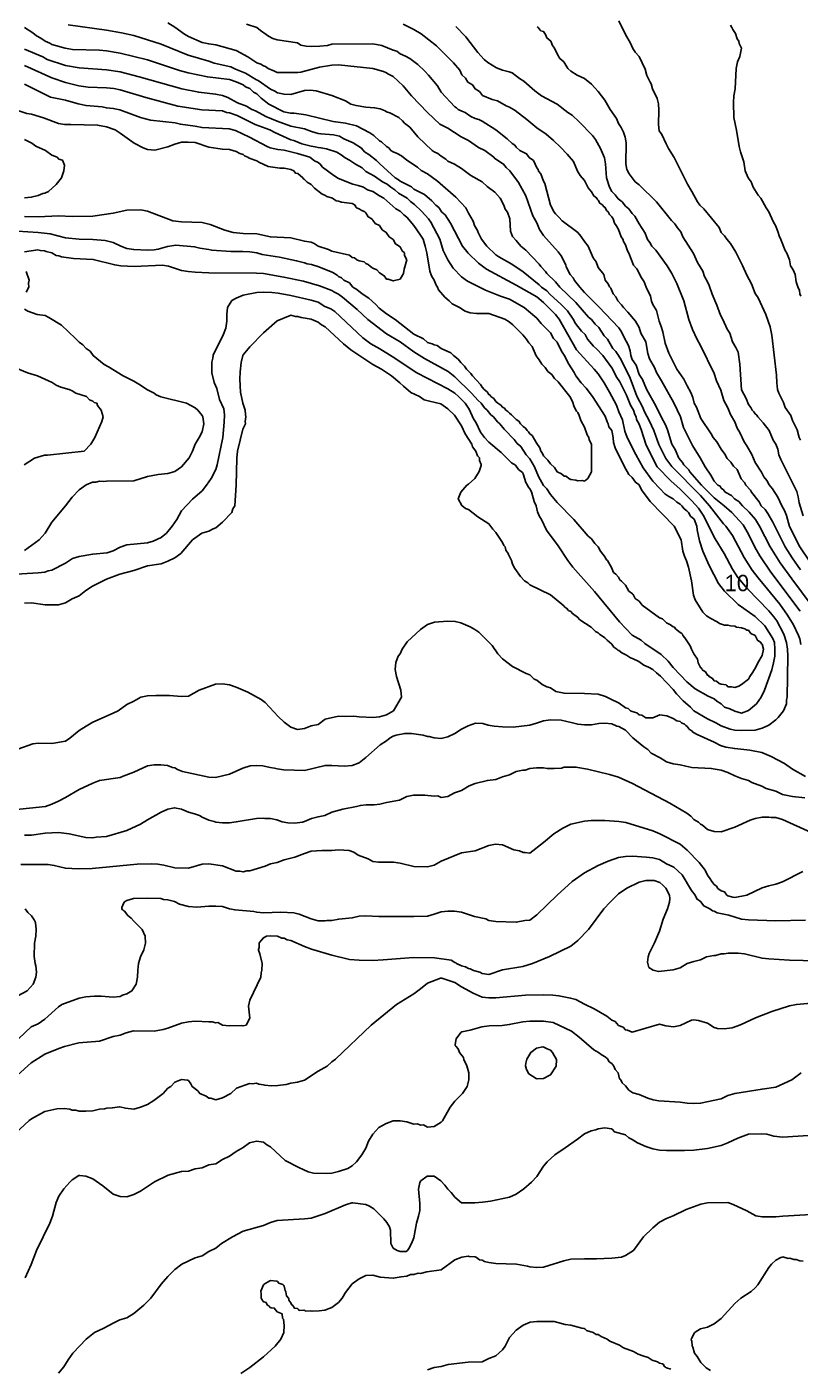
# Model space of a CAD drawing. Header units: millimetres. Extents: x 0 to 1688, y 0 to 1207.
# Drawn here: x 588.4 to 871.4, y 381.9 to 872.7 of the extents above; entities that cross this region are included whole.
import ezdxf

# ---------------------------------------------------------------- set-up
doc = ezdxf.new("R2010")
doc.units = ezdxf.units.MM
for name, color, linetype in [('CONTOUR_1m', 8, 'Continuous'), ('CONTOUR_5m_INDEX', 1, 'Continuous'), ('LABELS', 7, 'Continuous')]:
    doc.layers.add(name, color=color, linetype=linetype)

msp = doc.modelspace()

# ---------------------------------------------------------------- linework, layer by layer
at = {"layer": 'CONTOUR_1m'}
for points, elevation in [([(871.48, 658.97), (860.76, 673.23), (856.73, 679.19), (854.88, 682.41), (852.49, 687.15), (850.53, 690.53), (846.38, 695.01), (843.61, 697.51), (839.97, 700.42), (835.32, 704.98), (831.04, 709.91), (830.68, 710.68), (828.88, 712.48), (828.38, 713.38), (827.05, 714.97), (825.66, 718.12), (824.52, 720), (822.86, 725.34), (822.12, 727.09), (820.53, 730.02), (818.75, 733.77), (815.23, 740.18), (813.69, 743.69), (812.52, 745.53), (811.41, 748.91), (809.97, 751.02), (809.4, 752.47), (809.17, 754.17), (808.61, 756.11), (806.84, 759.28), (806.08, 761.1), (805.09, 762.61), (797.79, 770.29), (792.48, 775.57), (790.79, 777.51), (788.87, 779.95), (788.36, 780.86), (787.2, 782.15), (785.83, 784.97), (785.71, 785.71), (783.94, 788.94), (782.84, 790.36), (777.5, 796.37), (776.08, 798.58), (774.99, 801.04), (773.59, 803.59), (770.96, 810.96), (768.32, 815.78), (765.22, 820), (763.86, 821.3), (762.88, 822.5), (759.64, 824.53), (759.26, 825.01), (755.97, 827.5), (753.64, 828.64), (750, 831.21), (747.38, 832.45), (742.52, 835.66), (739.54, 837.1), (734.99, 841.42), (729.23, 847.49), (726.09, 851.11), (722.52, 854.58), (720.54, 855.49), (720, 855.93), (718.94, 856.42), (714.98, 857.54), (702.48, 858.79), (699.98, 858.71), (695.53, 858.01), (688.68, 856.15), (687.55, 855.99), (680.01, 856), (679.06, 856.56), (676.65, 857.49), (675.71, 858.21), (674.97, 858.45), (674.03, 859.03), (672.5, 859.61), (669.26, 861.78), (665, 864.09), (657.53, 866.18), (654.97, 866.52), (652.5, 867.05), (647.54, 869.18), (646.08, 870.02), (642.48, 872.68), (640.02, 874.15)], 584.3), ([(879.02, 656.54), (868.33, 670.82), (864.16, 676.63), (860.44, 682.53), (856.53, 689.99), (855.03, 692.53), (852.72, 695.2), (850.38, 697.48), (849.03, 699.03), (847.42, 699.98), (846.27, 701.27), (843.97, 702.49), (843.33, 703.33), (842.51, 704), (842.13, 704.63), (841.3, 705.06), (840, 706.55), (838.73, 708.75), (836.65, 711.71), (834.82, 715.01), (831.99, 719.54), (828.69, 726.19), (827.58, 730), (825.17, 735.15), (820.74, 743.22), (818.79, 746.29), (818.06, 748.1), (816.29, 751.28), (815.66, 753.22), (814.93, 757.43), (813.12, 760.62), (812.49, 762.72), (811.13, 765.01), (808.35, 768.33), (806.75, 770), (806.03, 771.03), (804.66, 772.45), (803.96, 773.96), (802.99, 775.01), (802.11, 777.11), (801.62, 777.55), (801.17, 778.67), (800.1, 780.09), (799.63, 782.13), (797.53, 784.68), (796.73, 786.73), (795.66, 788.26), (793.85, 792.5), (792.48, 794.21), (791.2, 796.17), (790.01, 797.53), (784.29, 801.79), (783.15, 803.12), (781.84, 804.34), (781.42, 804.96), (780.1, 807.5), (777.95, 815.45), (777.47, 816.23), (776.49, 818.99), (775.7, 819.91), (775.51, 820.51), (774.99, 821.14), (773.83, 823.83), (772.25, 824.98), (771.29, 826.29), (768.85, 827.53), (767.5, 828.77), (766.98, 829.48), (766, 830.02), (764.2, 831.73), (760.03, 835.01), (754.98, 838.27), (753.85, 838.85), (752.5, 839.18), (750.87, 839.97), (748.87, 841.37), (747.55, 841.83), (746.29, 842.49), (745.63, 843.13), (744.98, 843.53), (740, 848.78), (738.63, 851.13), (735.42, 855), (734.04, 856.57), (731.53, 859.01), (728.58, 861.11), (726.97, 862), (724.97, 862.85), (723.84, 863.84), (722.47, 864.23), (718.36, 865.86), (715, 866.51), (700.02, 866.4), (698.45, 865.95), (695.66, 865.62), (692.47, 865.57), (690.66, 865.71), (688.69, 866.07), (687.48, 866.89), (679.94, 868.05), (678.46, 868.53), (676.84, 869.29), (676.03, 870), (673.91, 871.36), (672.5, 872.47), (668.73, 873.68)], 589.3), ([(871.5, 721.48), (871.07, 722.5), (870.34, 725.34), (868.69, 728.65), (867.97, 730.47), (866, 733.5), (865.3, 735.33), (863.57, 738.65), (863.14, 740), (862.84, 742.46), (862.78, 745.29), (861.12, 759.98), (860.45, 762.98), (858.86, 767.52), (856.09, 773.56), (854.99, 775.11), (853.67, 778.67), (851.9, 781.84), (850.38, 785.4), (847.83, 790.35), (845.92, 793.42), (844.56, 795), (843.79, 796.3), (842.55, 797.54), (841.8, 799.33), (836.12, 806.1), (834.74, 807.5), (833.83, 808.75), (831.84, 812.49), (830.14, 815.2), (825.37, 824.98), (823.23, 828.27), (822.35, 829.89), (820.83, 833.33), (819.88, 834.73), (819.54, 837.04), (819.73, 842.21), (819.6, 844.58), (819.05, 846.55), (817.41, 850), (816.94, 851.94), (816.51, 852.56), (815.37, 854.95), (814.67, 857.21), (812.51, 861.94), (811.09, 863.53), (810.03, 865.02), (809.3, 866.83), (807.47, 870), (805.04, 874.94)], 609.3), ([(587.55, 661.91), (590.05, 661.93), (595.02, 661.28), (598.75, 661.25), (600, 661.27), (602.48, 662.01), (604.96, 663.43), (607.5, 664.5), (609.97, 666.52), (612.46, 668.14), (617.53, 670.59), (622.46, 672.51), (627.51, 673.82), (632.5, 675.49), (637.5, 676.24), (640.01, 677.26), (642.48, 678.49), (644.73, 680), (649.05, 685.05), (652.39, 687.49), (655, 688.2), (656.6, 689.09), (657.5, 689.39), (660.01, 691.52), (663.41, 695), (663.82, 696.32), (664.5, 697.5), (664.94, 705.01), (665.2, 714.97), (665.47, 717.45), (667.48, 725.57), (668.38, 727.5), (668.29, 728.32), (668.54, 730), (668.35, 730.84), (668.26, 732.5), (667.49, 735.08), (666.62, 739.12), (666.38, 743.84), (666.46, 746.48), (666.8, 749.94), (667.46, 752.44), (667.6, 752.73), (670.02, 755.68), (674.98, 760.81), (680.04, 765.16), (684.74, 767.16), (685.04, 767.22), (686.72, 766.72), (687.53, 766.79), (688.83, 766.33), (692.5, 765.74), (694.97, 764.73), (696.21, 763.71), (697.52, 762.98), (704.24, 756.76), (707, 754.53), (714.98, 749.15), (718.18, 747.48), (721.86, 745.02), (724.96, 742.53), (726.24, 741.21), (728.97, 738.97), (732.14, 737.5), (733.8, 736.3), (735.76, 735.74), (739.91, 734.85), (742.47, 732.91), (744.93, 730.61), (747.5, 726.69), (748.76, 723.76), (751.23, 720.03), (751.55, 719.05), (752.67, 717.53), (753.3, 715.8), (754.01, 715.07), (754.11, 714.74), (754.08, 714.08), (754.67, 712.54), (754.63, 712.24), (753.88, 710), (752.31, 707.53), (750.05, 705.4), (749.44, 705), (747.18, 702.5), (746.24, 700), (747.58, 697.58), (748.99, 696.49), (750.03, 696.08), (753.42, 693.44), (757.42, 690.85), (757.85, 690.42), (758.89, 688.93), (760.03, 687.67), (762.47, 684.04), (762.97, 682.97), (763.41, 682.49), (763.72, 681.22), (764.56, 680.06), (764.63, 679.63), (765.75, 677.5), (766.11, 676.11), (767.02, 674.54), (769.06, 671.6), (770.55, 670), (771.75, 669.25), (772.52, 668.56), (780.07, 664.85), (784.93, 660.86), (785.35, 660.35), (785.96, 659.97), (786.67, 659.17), (787.46, 658.79), (788.06, 658.06), (789.97, 656.74), (790.79, 655.79), (794.93, 653.13), (796.54, 651.54), (797.47, 651.03), (798.03, 650.5), (799.97, 649.22), (800.79, 648.29), (802.47, 646.91), (803.29, 645.79), (804.34, 645.04), (804.65, 644.65), (805.08, 644.49), (806.13, 643.63), (807.84, 642.83), (809.34, 641.84), (810.08, 641.65), (812.43, 640.51), (814.18, 639.19), (815.98, 638.48), (817.47, 637.6), (818.79, 636.32), (820.26, 635.17), (824.97, 630.22), (826.19, 628.66), (828.66, 626.18), (831.28, 623.85), (832.5, 622.47), (837.52, 619.5), (840.57, 618.13), (842.5, 617.01), (845.78, 615.81), (847.5, 615.41), (849.98, 615.23), (855, 615.4), (857.5, 616.06), (860, 617.26), (862.48, 619.14), (863.37, 619.99), (865.29, 622.5), (866.43, 624.98), (866.48, 626.48), (866.69, 627.5), (866.92, 642.49), (866.82, 644.98), (866.49, 647.48), (865.44, 650.47), (862.9, 655.37), (861.86, 656.89), (860.01, 659.02), (852.14, 667.1), (848.65, 671.22), (846.7, 674.25), (843.68, 679.99), (840.38, 685.41), (837.51, 690.89), (836.23, 693.73), (834.21, 696.68), (831.79, 699.31), (827.51, 703.52), (824.05, 706.59), (819.15, 711.76), (818.25, 713.29), (814.91, 720), (813.4, 725.01), (812.5, 727.41), (811.53, 729.02), (811.38, 730), (810.92, 730.92), (810.46, 732.5), (809.32, 734.32), (807.89, 737.91), (805.38, 742.85), (804.37, 744.42), (802.48, 747.96), (799.17, 752.52), (796.92, 754.98), (795.84, 755.92), (793.6, 758.48), (792.69, 760.19), (791.38, 761.38), (789.16, 764.16), (788.3, 765.83), (786.28, 768.78), (783.84, 771.32), (779.87, 774.8), (778.66, 776.16), (776.77, 777.5), (775.87, 778.4), (770.01, 783.13), (765.94, 785.91), (761.11, 788.56), (760.05, 789.29), (756.7, 792.5), (754.81, 795.05), (753.56, 797.44), (753.28, 798.28), (752.26, 800), (751.69, 801.69), (750.02, 804.56), (749.07, 806.57), (745.35, 810.37), (738.74, 816.22), (735.02, 818.92), (732.73, 820.23), (731.34, 821.37), (727.52, 823.91), (725.5, 825.5), (723.89, 826.36), (722.42, 826.96), (721.66, 827.53), (720.92, 828.42), (720, 829), (718.21, 830.71), (717.48, 831.09), (715.41, 832.93), (713.88, 833.9), (709, 836.48), (704.96, 837.48), (700.51, 838.06), (690.51, 840.53), (686.22, 841.2), (684.92, 841.2), (682.47, 841.69), (676.97, 844.47), (674.18, 846.64), (672.5, 848.18), (671.37, 848.87), (670, 850.18), (668.38, 850.83), (667.5, 851.48), (664.98, 852.64), (662.5, 853.44), (654.47, 854.43), (647.48, 855.91), (644.26, 856.79), (632.51, 860.65), (622.48, 863.16), (617.51, 863.95), (615.01, 864.18), (605.05, 864.5), (602.45, 864.9), (597.54, 866.31), (596.79, 866.79), (595.07, 867.5), (593.53, 868.56), (591.92, 869.42), (590.54, 870.57), (587.52, 872.49)], 574.3), ([(871.73, 646.73), (871.27, 648.8), (870.82, 650.02), (868.94, 653.92), (866.86, 657.52), (863.94, 661.46), (856.09, 671.07), (853.91, 673.95), (850.98, 678.52), (846.65, 686.62), (844.22, 689.98), (843.35, 690.9), (838.23, 697.51), (835.01, 701.25), (824.41, 711.83), (822.28, 714.77), (819.68, 719.96), (817.87, 725.02), (816.17, 728.66), (814.44, 731.89), (813.68, 733.7), (811.66, 737.55), (809.18, 744.21), (805.93, 750.9), (804.95, 752.44), (803.92, 753.89), (802.9, 755), (800.96, 758.46), (799.73, 759.73), (797.74, 762.74), (796.43, 763.93), (795, 765.7), (793.99, 766.57), (789.35, 771.87), (783.44, 777.46), (781.88, 779.41), (778.74, 782.5), (778.23, 783.23), (776.52, 785), (775.93, 785.95), (773.5, 788.49), (771, 790.97), (769.16, 792.5), (767.51, 794.61), (766.16, 796.06), (765.41, 797.95), (765.15, 802.5), (764.26, 804.98), (763.51, 806.05), (762.94, 807.52), (761.67, 810), (759.71, 812.21), (756.89, 814.33), (755, 816.06), (750.93, 818.37), (747.48, 820.94), (744.97, 822.45), (742.53, 823.61), (741.77, 824.27), (740, 825.38), (738.86, 826.36), (737.41, 826.96), (736.68, 827.53), (731.51, 832.47), (728.53, 836.03), (726.65, 837.5), (725.87, 838.39), (724.5, 839.53), (721.28, 841.25), (720.07, 841.61), (719.49, 842.01), (717.73, 842.73), (715.66, 843.13), (712.48, 843.4), (708.88, 843.95), (707.01, 844.51), (704.98, 845.64), (700.02, 847.62), (694.29, 849.29), (692.04, 849.54), (690, 849.4), (684.96, 848.01), (682.5, 848.08), (680.07, 848.62), (679.17, 849.17), (677.5, 849.89), (673.1, 853.07), (672.42, 853.32), (668.35, 855.82), (664.76, 857.22), (663.05, 858.05), (656.99, 859.43), (654.98, 860.2), (647.38, 862.32), (637.49, 866.36), (627.52, 869.54), (623.05, 870.54), (617.49, 871.51), (603.49, 873.5)], 579.3), ([(874.8, 677.26), (871.26, 682.46), (867.54, 689.94), (866.41, 693.9), (865.74, 695.72), (864.71, 697.53), (863.23, 700.69), (861.26, 703.73), (860.12, 705.12), (859.27, 706.77), (858.14, 708.1), (857.3, 709.83), (855, 713.31), (853.7, 716.22), (851.97, 719.44), (850.92, 720.92), (849.35, 724.33), (848.41, 725.91), (847.5, 728.22), (845.92, 730.92), (844.99, 733.36), (843.55, 736.05), (842.37, 739.84), (840.83, 743.27), (839.99, 745.95), (835.01, 756.13), (833.57, 758.63), (832.07, 762.04), (830.65, 765.7), (828.81, 772.52), (826.29, 778.77), (824.41, 782.49), (822.76, 785.29), (818.61, 791.08), (817.15, 792.53), (816.41, 793.87), (815.58, 794.97), (814.7, 797.2), (812.51, 800.66), (810.97, 803.47), (809.97, 804.48), (808.69, 806.19), (807.5, 807.15), (806.25, 808.75), (804.81, 809.86), (803.74, 811.27), (802.53, 812.54), (801.69, 814.12), (800.51, 817.53), (800.16, 822.64), (799.8, 824.81), (798.3, 828.28), (796.53, 831.55), (795.44, 832.98), (790.51, 838), (787.92, 840.4), (786.36, 841.41), (782.5, 844.43), (776.76, 847.53), (774.33, 849.36), (770.31, 852.81), (768.72, 853.79), (765.97, 855.97), (764.97, 856.34), (762.5, 856.9), (760.34, 857.77), (757.15, 859.65), (755.79, 860.84), (753.41, 863.35), (749.02, 869.05), (745.36, 872.85)], 599.3), ([(872.51, 693.8), (871.12, 698.56), (870.75, 700.73), (870.21, 702.71), (864.38, 714.41), (863.66, 716.16), (863.22, 718.19), (862.56, 720.06), (861.52, 721.52), (860.06, 725.07), (857.87, 727.85), (855.93, 729.98), (855.6, 730.6), (854.96, 731.1), (854.43, 731.93), (853.87, 732.51), (853.43, 733.43), (852.55, 734.51), (851.73, 736.74), (849.94, 739.91), (849.3, 749.29), (848.72, 753.72), (847.93, 755.45), (846.71, 757.5), (845.67, 760.67), (844.66, 762.16), (843.17, 765.64), (842.22, 767.22), (840.93, 770.91), (839.19, 774.97), (838.15, 778.13), (837.33, 779.98), (836.43, 781.43), (835.76, 783.29), (833.91, 786.47), (832.39, 789.86), (828.54, 795.95), (827.78, 797.78), (826.59, 799.15), (825.61, 800.61), (824.29, 801.87), (818.79, 808.76), (812.52, 814.98), (811.05, 816.09), (808.81, 818.91), (807.98, 820.52), (807.65, 822.64), (807.8, 830.28), (807.36, 832.34), (806.74, 834.22), (805.97, 835.95), (805, 837.35), (804.15, 839.15), (801.91, 842.47), (799.99, 845.92), (797.51, 849.11), (795.02, 851.73), (792.5, 853.81), (789.78, 855.03), (787.54, 856.51), (786.4, 857.53), (784.92, 859.92), (783.49, 861.16), (782.58, 862.65), (781.57, 865), (780.81, 865.9), (780.2, 867.5), (778.72, 868.71), (778.27, 870), (777.51, 871.01), (776.53, 871.34), (776.29, 871.51), (775.5, 872.5), (775.16, 872.77)], 604.3), ([(871.72, 774.2), (871.36, 775.04), (871.21, 776.21), (870.6, 777.55), (870.02, 779.47), (869.64, 782.14), (868.87, 783.87), (867.88, 785.32), (867.5, 787.5), (866.54, 789.98), (865.94, 790.94), (864.41, 794.98), (863.74, 796.24), (863.41, 797.52), (862.51, 799.77), (861.52, 801.57), (860.03, 805), (858.96, 806.52), (857.08, 810), (856.11, 811.11), (854.22, 814.13), (853.49, 815.99), (852.44, 817.44), (851.31, 820.04), (850.84, 823.34), (849.57, 827.03), (849.05, 829), (848.18, 834.98), (847.1, 839.6), (846.99, 845.03), (847.17, 847.54), (847.6, 850.02), (848.03, 857.46), (848.47, 859.97), (849.34, 861.84), (849.99, 864.99), (849.16, 866.65), (848.95, 867.5), (848.36, 868.41), (847.82, 870.32), (846.76, 871.71), (846.47, 872.5), (845.9, 873.4)], 614.3), ([(587.52, 790.46), (592.42, 791.09), (593.35, 790.86), (594.88, 790.78), (595.49, 790.49), (597.53, 790.01), (599.05, 789.05), (600.03, 788.95), (601.05, 788.55), (605.49, 787.97), (612.67, 787.67), (620.57, 785.6), (622.8, 785.28), (627.6, 785.09), (638.01, 785.51), (640.21, 785.21), (645.02, 783.64), (647.48, 783.18), (649.99, 782.97), (655.01, 782.78), (672.48, 782.62), (675.03, 782.43), (682.48, 781.2), (689.62, 779.65), (695.44, 777.98), (699.96, 776.31), (700.74, 775.74), (702.5, 774.88), (703.92, 773.87), (709.26, 769.28), (713.18, 765.65), (719.98, 760.38), (725.01, 757.52), (729.99, 753.86), (733.89, 751.41), (742.55, 746.59), (745.03, 744.64), (751.16, 738.71), (753.52, 736.05), (754.71, 735), (755.88, 733.38), (756.87, 732.46), (758.25, 730.75), (759.13, 730), (760.67, 728.17), (761.47, 727.5), (763.04, 725.5), (766.8, 721.8), (767.83, 720.33), (769.2, 719.15), (771.16, 716.16), (772.54, 714.62), (774.19, 711.77), (775.65, 708.18), (777.5, 704.88), (778.68, 703.68), (780.02, 701.63), (782.49, 698.7), (788.56, 692.49), (793.89, 686.42), (795, 685.35), (796.22, 683.72), (797.44, 682.52), (798.36, 680.86), (800, 678.74), (800.39, 677.89), (800.86, 677.42), (802.37, 674.96), (803.14, 673.14), (803.99, 672.45), (804.97, 671.36), (805.44, 670.44), (806.1, 669.94), (807.5, 668.42), (808.76, 666.26), (810.05, 665.32), (810.36, 664.97), (811.08, 663.58), (812.52, 662.58), (813.63, 661.1), (819.98, 656.53), (821.07, 656.07), (822.5, 654.68), (823.95, 653.95), (825, 653.21), (825.5, 653.04), (825.85, 652.5), (827.49, 651.07), (828.18, 650.74), (828.35, 650.49), (828.52, 650), (829.28, 649.18), (831.21, 646.26), (831.66, 644.98), (832.49, 643.3), (833.84, 641.35), (834.1, 640), (835, 638.27), (835.42, 637.98), (835.61, 637.5), (836.78, 636.73), (837.5, 635.56), (837.9, 635.39), (838.15, 635), (839.39, 634.33), (840, 633.41), (840.78, 633.27), (841.75, 632.5), (842.5, 632.2), (844.36, 631.93), (844.59, 631.78), (845, 631.29), (846.27, 631.3), (847.5, 631.01), (849, 631.5), (850, 632.04), (852.5, 634.01), (853, 635), (854.17, 636.67), (854.55, 637.49), (855, 637.95), (855.95, 640.03), (857.5, 642.77), (857.99, 645), (857.5, 646.84), (857.13, 647.13), (857.01, 647.5), (855.8, 648.3), (854.99, 650), (853.37, 650.82), (852.5, 651.95), (851.96, 652.03), (851.22, 652.5), (850.02, 652.85), (848.17, 653.13), (847.5, 653.42), (845.98, 653.52), (845, 653.84), (843.77, 653.83), (841.96, 654.38), (841.07, 655), (838.68, 656.25), (837.2, 657.27), (835.87, 658.51), (833.05, 663.04), (832.42, 664.83), (831.67, 670.01), (830.56, 674.99), (829.86, 677.36), (829.04, 679.09), (828.43, 680.92), (827.83, 685), (825.31, 689.98), (816.59, 699.01), (813.39, 703.39), (812.5, 705.13), (811.12, 706.12), (810, 707.89), (808.77, 708.95), (806.97, 712.01), (803.7, 718.7), (803.15, 720.65), (802.99, 722.52), (802.52, 725.02), (801.43, 726.36), (801.19, 727.5), (800.75, 728.25), (800, 730.29), (795.42, 737.51), (793.09, 740.57), (791.3, 742.53), (789.38, 745), (788.74, 746.28), (786.71, 749.27), (785.01, 752.57), (784.04, 754.04), (782.5, 757.37), (781.13, 758.68), (780, 760.82), (776.69, 764.14), (775, 766.16), (770.44, 770.01), (765, 773.13), (761.7, 774.23), (756.28, 776.33), (749.7, 779.7), (747.5, 781.32), (744.45, 784.45), (742.44, 787.5), (740.81, 790.88), (739.49, 795), (736.28, 801.3), (735.37, 802.52), (732.78, 805.3), (730.26, 807.73), (728.86, 808.79), (727.55, 810.05), (724.41, 811.92), (723.09, 813.09), (721.56, 814.06), (720.21, 815.21), (718.56, 816.06), (715.62, 818.16), (712.42, 819.87), (711.11, 821.11), (708.7, 822.48), (706.51, 824.01), (704.83, 824.83), (703.43, 825.93), (701.85, 826.84), (698.04, 828.06), (696.03, 828.53), (695, 828.58), (693.89, 828.89), (692.45, 829.07), (689.03, 829.99), (686.15, 831.15), (685, 831.37), (679.09, 834.05), (677.34, 835.01), (672, 837.05), (665.36, 840.33), (662.52, 841.32), (661.41, 841.46), (660, 842.03), (652.46, 842.4), (643.66, 843.71), (631.88, 846.87), (622.52, 849.73), (620.2, 850.18), (617.49, 850.44), (610.76, 850.73), (607.46, 851.14), (602.47, 852.39), (597.54, 854.03), (587.52, 858.55)], 564.3), ([(584.99, 797.95), (592.48, 797.49), (596.95, 797.01), (602.51, 795.59), (607.48, 795.08), (612.47, 794.98), (617.02, 794.58), (620, 793.88), (622.73, 792.51), (624.99, 791.69), (627.53, 791.24), (632.48, 791.08), (635.02, 791.2), (636.41, 791.4), (639.8, 792.32), (642.94, 792.9), (649.77, 792.26), (651.71, 791.71), (654.94, 791.32), (656.04, 791.01), (663.04, 790.56), (667.47, 790.55), (670.02, 790.37), (672.5, 790.06), (674.49, 789.46), (680.9, 788.41), (687.13, 787.15), (689.95, 786.44), (691.01, 786.01), (692.54, 785.74), (695.24, 784.98), (700.41, 782.83), (701.92, 781.92), (702.5, 781.4), (703.52, 780.96), (704.38, 780), (706.47, 779.02), (707.66, 777.5), (709.14, 776.64), (711.15, 774.99), (713.5, 773.5), (716.09, 771.14), (717.31, 769.79), (720.01, 767.71), (723.2, 765.65), (730, 760.3), (733.52, 758.56), (735, 757.22), (736.75, 756.75), (737.5, 756.36), (738.59, 756.13), (740, 754.99), (743.6, 753.48), (744.53, 752.5), (746.23, 751.19), (747.18, 749.98), (748.57, 748.57), (749.29, 747.5), (750.86, 745.86), (751.44, 744.99), (754.38, 741.88), (755.01, 740.84), (755.79, 740), (756.82, 739.22), (757.5, 738.2), (757.92, 737.92), (758.23, 737.5), (759.29, 736.79), (760, 735.71), (760.77, 735.01), (761.89, 734.33), (762.5, 733.61), (763.22, 733.17), (763.69, 732.5), (764.44, 731.99), (765, 731.36), (765.83, 730.83), (766.45, 729.99), (767.5, 729.05), (768.42, 728.47), (769.04, 727.5), (769.99, 726.48), (770.88, 725.88), (771.45, 725), (772.05, 724.5), (772.5, 723.83), (773.3, 723.26), (774.99, 720.34), (776.15, 718.75), (776.52, 717.5), (776.97, 716.92), (777.5, 715.72), (779.13, 714.17), (780, 712.79), (781.49, 711.55), (782.5, 709.92), (784.09, 709.13), (785, 708.34), (785.61, 708.34), (785.94, 708.22), (786.73, 707.5), (787.5, 707.05), (789.32, 706.86), (790, 706.58), (791.67, 706.69), (792.5, 706.56), (793.67, 707.5), (795, 709.95), (795.02, 720), (794.2, 721.64), (794.07, 722.5), (793.48, 723.48), (792.5, 726.23), (791.19, 728.68), (790.57, 730.57), (790, 731.64), (789.57, 732.12), (788.75, 733.75), (788.16, 735.66), (787.11, 737.51), (782.82, 742.79), (781.53, 744.11), (780.5, 745.5), (779.11, 746.66), (778.09, 748.06), (776.87, 749.37), (775.93, 750.93), (774.76, 752.31), (773.28, 755.78), (772.09, 757.09), (771.13, 758.63), (769.95, 760.01), (766.27, 763.74), (764.98, 764.78), (763.29, 765.79), (757.5, 767.84), (752.91, 767.88), (750.67, 768.08), (748.8, 768.67), (746.71, 770.01), (744, 771.4), (743, 772.5), (741.35, 773.85), (739.07, 776.51), (738.67, 777.5), (738.16, 778.28), (737.5, 780), (736.47, 781.59), (735.83, 783.33), (734.78, 789.99), (734.19, 792.48), (733.38, 795), (732.51, 796.55), (730.01, 800.02), (727.5, 803.06), (726.4, 803.9), (725, 805.32), (723.48, 806.12), (719.04, 810), (717.47, 810.85), (715, 812.52), (713.12, 813.12), (711.55, 814.05), (709.69, 814.72), (707.66, 815.16), (702.5, 817.25), (700.79, 818.33), (696.6, 821.44), (695.79, 822.5), (695.01, 823.08), (693.72, 823.72), (691.94, 825), (687.48, 826.44), (682.52, 827.6), (680.29, 827.84), (677.44, 828.47), (676.35, 828.91), (669.89, 832.41), (664.75, 834.77), (662.48, 835.39), (652.5, 835.9), (649.98, 836.42), (644.58, 837.08), (642.62, 837.64), (633.67, 838.62), (629.96, 839.57), (622.39, 842.41), (619.98, 842.87), (617.5, 843.06), (615.92, 843.44), (610.05, 843.94), (607.1, 844.57), (602.49, 845.87), (596.99, 847.03), (587.51, 851.74)], 559.3), ([(587.49, 803.32), (592.51, 803.23), (599.97, 803.56), (605.01, 803.37), (612.47, 803.45), (619.99, 804.6), (625, 805.67), (630.07, 805.79), (632.57, 805.35), (641.8, 801.8), (645.02, 801.37), (652.5, 801.18), (655.47, 800.41), (660.83, 798.3), (663.91, 797.51), (667.52, 797.11), (672.5, 796.97), (677.5, 795.89), (685, 795.51), (689.98, 794.3), (692.5, 793.95), (693.57, 793.52), (695.02, 792.46), (698.78, 791.27), (700, 790.62), (706.51, 789.14), (707.5, 788.38), (708.28, 788.26), (709.18, 787.5), (709.98, 787.12), (711.79, 786.77), (712.5, 786.09), (713.3, 785.79), (714.12, 785), (714.69, 784.74), (715, 784.39), (716.48, 783.87), (717.5, 782.69), (719.19, 781.64), (720, 780.43), (720.6, 780.46), (722.5, 779.79), (725.01, 780.36), (726.29, 782.5), (726.52, 784.05), (727.46, 787.5), (726.62, 789.06), (726.59, 790), (725.75, 790.75), (725, 792.22), (723.36, 793.31), (722.5, 794.91), (720.96, 795.96), (719.95, 797.5), (718.47, 798.47), (717.45, 800), (715.86, 800.81), (715, 802.05), (714.76, 802.21), (714.59, 802.5), (713.31, 803.25), (712.5, 804.63), (712.14, 805), (710.7, 805.66), (710, 806.21), (709.06, 806.47), (708.82, 806.73), (708.49, 807.5), (707.5, 808.1), (703.59, 808.55), (702.5, 808.95), (701.63, 809.1), (700.31, 810), (698.22, 810.64), (697.5, 811.14), (696.48, 811.54), (693.67, 813.67), (692.39, 815), (691.03, 815.95), (690, 816.9), (689.58, 817.09), (689.34, 817.5), (687.51, 819.03), (686.7, 819.22), (686.08, 820), (685, 820.59), (682.5, 821.02), (680.99, 821.04), (676.68, 821.64), (673.28, 823.19), (672.5, 823.71), (669.76, 824.67), (669.32, 825), (668.01, 825.52), (667.5, 825.99), (666.36, 826.36), (665, 827.18), (662.5, 827.83), (659.95, 827.93), (655, 828.77), (650, 830.44), (647.48, 830.59), (645, 830.5), (642.52, 829.81), (639.96, 828.83), (635.22, 827.63), (632.54, 827.84), (630.93, 828.47), (627.65, 830.15), (622.51, 833.88), (620.73, 835), (617.5, 836.19), (614.28, 836.78), (604.44, 836.95), (602.11, 837.07), (600, 837.4), (594.46, 839.48), (590.02, 840.75), (588.42, 841), (582.93, 842.82)], 554.3), ([(587.5, 810.23), (590, 810.39), (592.48, 810.97), (594.22, 811.71), (595, 811.86), (596.24, 812.51), (599.15, 815), (601, 817.5), (601.93, 820), (602.2, 822.18), (601.41, 823.91), (600.11, 824.35), (599.43, 825), (597.53, 825.78), (595.19, 827.5), (591.64, 829.14), (590.15, 830.19), (587.5, 831.58)], 549.3), ([(588.1, 775.6), (589.15, 777.5), (589.03, 778.99), (589.22, 780), (588.16, 783.16)], 564.3), ([(587.52, 681.15), (592.93, 685), (595.05, 687.52), (597.53, 691.51), (602.54, 697.49), (604.97, 700.65), (607.5, 703.28), (610.08, 705.16), (612.4, 706.14), (613.61, 706.11), (615, 706.52), (616.37, 706.37), (617.56, 706.56), (627.5, 706.57), (632.55, 708.24), (636.39, 708.91), (640, 709.27), (642.56, 710), (645.01, 711.79), (647.77, 715.02), (649.03, 717.48), (649.99, 719.99), (651.48, 722.49), (652.5, 724.56), (653.21, 727.5), (652.84, 730), (652.49, 730.53), (650.96, 732.5), (650.02, 733.31), (646.8, 734.99), (637.46, 737.4), (635.66, 738.11), (634.98, 738.66), (632.32, 740), (629.99, 741.66), (627.52, 743.15), (623.58, 745.02), (618.32, 748.3), (616.65, 749.15), (612.61, 752.48), (611.53, 754.03), (610.03, 755.03), (608.86, 756.36), (607.5, 757.37), (606.23, 758.74), (601.07, 763.57), (596.44, 766.42), (595.02, 767.13), (592.09, 767.5), (588.78, 768.72), (587.51, 769.4)], 564.3), ([(587.43, 712.46), (591.14, 714.97), (594.89, 715.99), (595.99, 715.98), (609.36, 717.5), (611.8, 720), (613.26, 722.48), (615.8, 728.29), (616.28, 730), (615.6, 732.5), (614.28, 734.22), (613.99, 735), (613, 735.32), (612.5, 735.78), (611.31, 736.27), (610.18, 737.5), (606.26, 738.72), (605, 739.52), (603.81, 739.99), (600.79, 740.86), (599.1, 741.6), (597.62, 742.65), (592.32, 744.99), (588.6, 746.15), (583.33, 748.32)], 559.3), ([(585.08, 608.48), (590.51, 610.43), (592.55, 610.64), (597.5, 610.49), (602.5, 611.4), (604.12, 612.51), (607.47, 615.24), (610.03, 616.91), (612.53, 618.26), (620.01, 621.59), (621.74, 622.51), (625, 624.78), (627.49, 626), (630.12, 627.49), (632.5, 627.97), (635.64, 628.12), (640.55, 628.08), (645, 627.66), (647.5, 627.81), (651.4, 630), (657.47, 632.21), (660, 632.4), (662.5, 632.03), (665.03, 631.15), (669.24, 629.27), (674.19, 626.62), (675.65, 625.55), (680.39, 620.41), (682.52, 618.32), (685, 616.48), (687.5, 615.62), (690, 615.94), (692.5, 616.96), (695, 617.49), (697.54, 619.42), (702.47, 620.48), (705.02, 620.4), (708.03, 620.52), (710.02, 620.24), (715.03, 620.03), (717.5, 620.25), (720, 620.97), (722.62, 622.5), (725.52, 627.5), (725.26, 630), (723.62, 635), (723.2, 637.53), (723.43, 640.1), (724.35, 642.47), (725, 643.37), (725.77, 645.05), (727.57, 647.74), (732.47, 652.21), (734.97, 654.04), (737.53, 654.91), (742.46, 655.29), (745.19, 655.19), (747.21, 654.71), (750.64, 653.19), (752.32, 652.27), (753.86, 651.24), (758.74, 646.34), (760.83, 643.36), (762.5, 641.52), (766.12, 638.65), (771.11, 636.14), (772.49, 635.62), (774.09, 634.09), (775.03, 633.71), (777.05, 632.05), (778.69, 631.19), (780.06, 630.88), (782.03, 629.53), (785, 628.92), (792.49, 628.81), (797.53, 628.54), (800.15, 627.71), (801.91, 626.9), (805.23, 625.23), (807.5, 623.58), (808.45, 623.29), (809.37, 622.49), (810, 622.16), (811.68, 621.67), (812.5, 621.02), (813.47, 620.91), (815, 619.92), (817.5, 619.85), (820.07, 620.95), (822.58, 620.6), (825, 619.69), (826.35, 618.85), (827.51, 618.6), (828.03, 618.03), (829.07, 617.53), (829.54, 617.04), (830.03, 616.79), (830.76, 615.76), (831.91, 615.03), (832.2, 614.7), (833.75, 613.78), (839.98, 611.04), (842.33, 609.83), (844.25, 609.22), (847.48, 608.62), (853.03, 608.06), (857.37, 607.26), (860.81, 605.77), (865.66, 603.23), (868.62, 601.09), (873.35, 598.39)], 579.3), ([(577.51, 585.65), (595.16, 587.5), (597.52, 588.29), (600.01, 589.41), (602.51, 590.7), (607.53, 593.64), (612.53, 596.04), (615, 596.96), (622.5, 598.06), (623.63, 598.61), (627.54, 600.01), (632.53, 602.28), (634.95, 602.68), (637.44, 602.74), (639.91, 602.4), (641.72, 601.72), (642.53, 601.62), (643.51, 601.01), (645.29, 600.27), (654.98, 598.2), (657.48, 598.1), (662.5, 599.27), (667.47, 601.47), (670.1, 602.34), (672.45, 602.49), (674.75, 602.31), (677.48, 601.69), (679.02, 601.52), (680, 601.2), (682.48, 600.89), (689.98, 600.64), (697.55, 602.52), (700.05, 602.52), (704.68, 602.18), (707.46, 602.48), (710, 603.41), (712.51, 605.38), (717.71, 610), (719.98, 611.46), (721.33, 612.53), (722.5, 613.21), (723.57, 613.61), (726.68, 614.18), (729.11, 614.17), (733.46, 613.51), (735, 613.1), (735.66, 613.1), (737.5, 612.54), (740, 612.35), (742.52, 612.92), (744.98, 614.15), (747.47, 615.72), (749.96, 617), (752.57, 617.91), (755.32, 617.85), (757.29, 617.26), (759.43, 616.91), (762.51, 616.6), (766.44, 616.45), (772.5, 617.2), (774.98, 617.89), (777.5, 618.82), (780, 619.15), (784.01, 619.01), (788.09, 618.13), (790, 617.54), (792.48, 617.32), (795, 617.32), (797.79, 617.82), (799.93, 617.97), (802.46, 617.68), (804.32, 616.82), (805.1, 616.73), (807.47, 615.37), (810.13, 612.59), (814.23, 609.25), (815.72, 608.26), (816.94, 606.94), (820.18, 605.23), (822.5, 603.75), (825, 603.03), (827.5, 602.75), (829.63, 602.16), (831.75, 601.78), (838.87, 601.42), (842.55, 600.71), (844.95, 599.89), (847.48, 598.63), (849.98, 597.66), (852.5, 596.91), (853.78, 596.25), (857.45, 594.86), (859.02, 594.02), (862.5, 593.08), (865, 591.84), (868.66, 591.15), (873.11, 590.61)], 584.3), ([(587.51, 576.91), (590.02, 577.01), (595.04, 577.73), (599.95, 577.9), (603.85, 577.49), (610.02, 576.09), (612.5, 575.96), (613.77, 576.27), (617.5, 576.53), (625.01, 578.65), (629.98, 580.97), (632.52, 582.63), (637.53, 585.39), (640, 586.5), (642.43, 586.97), (645, 586.49), (647.5, 585.36), (649.76, 584.81), (651.55, 584.14), (652.5, 583.57), (654.98, 582.51), (656.98, 582.02), (657.52, 581.73), (660.02, 581.52), (662.52, 581.5), (665.01, 581.79), (672.45, 583.07), (674.88, 583.17), (675.53, 583.03), (677.5, 583.03), (679.91, 582.62), (681.83, 581.83), (683.93, 581.46), (686.4, 581.4), (689.24, 581.76), (690.02, 581.94), (692.54, 583.02), (694.96, 583.72), (697.5, 584.15), (700, 585.43), (704.01, 586.53), (709.07, 587.5), (710.45, 587.88), (712.54, 588.07), (715.5, 588.03), (717.52, 588.29), (720.03, 588.94), (724.73, 589.73), (727.47, 591.14), (729.93, 591.6), (734.02, 591.55), (737.5, 591.23), (738.8, 591.32), (740, 590.79), (742.5, 591.16), (744.95, 592.42), (747.5, 593.33), (750.28, 594.98), (752.5, 595.93), (756.96, 597), (760, 597.29), (762.47, 598.3), (765, 599.09), (767.53, 600.32), (769.94, 600.78), (770.81, 600.81), (772.53, 601.42), (774.97, 601.63), (777.47, 601.66), (778.84, 601.34), (781.34, 601.35), (784.03, 601.53), (785.04, 601.82), (789.35, 601.85), (793.6, 601.07), (801.6, 599.12), (804.95, 598.14), (810.02, 595.87), (823.72, 588.7), (830, 584.96), (831.42, 583.96), (832.5, 582.72), (834.21, 581.76), (835, 580.98), (835.72, 580.6), (837.5, 579.08), (840, 578.27), (842.52, 578.19), (847.48, 579.9), (853.09, 582.48), (854.96, 583.06), (857.5, 583.55), (859.93, 583.56), (860.89, 583.39), (862.53, 583.39), (865, 582.76), (875.5, 577.98)], 589.3), ([(585.38, 502.59), (589.97, 506.78), (592.5, 507.88), (594.98, 509.6), (599.96, 514.13), (601.23, 515), (607.5, 517.37), (609.97, 517.82), (613.15, 518.11), (615.62, 518.09), (620, 517.75), (622.5, 517.93), (623.41, 518.41), (625, 518.88), (626.86, 520), (628.4, 522.5), (628.9, 525), (629, 527.53), (629.3, 530.05), (629.95, 532.5), (631.22, 535), (631.84, 537.5), (631.7, 540), (630.54, 542.5), (627.53, 545.44), (626.58, 546.58), (625.37, 547.53), (624.15, 549.15), (623.37, 549.7), (623.13, 550.06), (623.16, 550.56), (623.87, 552.26), (624.08, 552.55), (625, 553.07), (627.41, 553.75), (632.48, 553.92), (637.42, 553.79), (638.39, 553.39), (640, 553.29), (642.47, 552.73), (644.28, 551.78), (647.52, 550.84), (650.62, 550.62), (654.97, 551.02), (657.53, 551.04), (660.03, 550.87), (662.58, 550.01), (664.61, 549.63), (671.45, 549.02), (672.52, 548.75), (675.02, 548.57), (681.35, 548.81), (686.06, 548.55), (688.08, 548.02), (692.48, 546.31), (695.02, 545.68), (697.5, 545.59), (698.27, 545.76), (700, 545.77), (702.54, 546.26), (707.5, 546.69), (710, 547.29), (712.45, 547.48), (717.19, 547.17), (729.99, 547.16), (734.98, 547.34), (737.49, 548.02), (740, 548.93), (742.46, 549.2), (744.94, 549.2), (747.5, 548.78), (752.2, 547.17), (756.32, 546.36), (757.52, 545.72), (760.02, 545.34), (767.5, 545.09), (770.71, 545.74), (772.51, 545.9), (775.02, 547.79), (782.49, 555.01), (787.99, 559.97), (792.55, 563.24), (797.48, 565.82), (801.14, 567.51), (805, 568.8), (807.54, 569.15), (810.03, 569.24), (815.03, 568.96), (817.45, 568.65), (819.89, 568.03), (822.52, 566.49), (825.18, 565.23), (828.26, 562.47), (831.7, 556.73), (833.03, 555.02), (833.65, 553.65), (834.99, 552.72), (836.12, 551.12), (838.33, 550.02), (839.34, 549.34), (840.02, 549.2), (841, 548.5), (845.32, 547.75), (850, 546.25), (852.51, 546.02), (862.49, 545.67), (873.42, 545.91)], 599.3), ([(585.01, 489.18), (590, 493.68), (595, 496.79), (600.03, 498.94), (602.17, 499.65), (607.44, 500.95), (615, 501.6), (619.95, 503.29), (622.5, 503.77), (624.71, 504.67), (627.47, 505.38), (635, 505.27), (638.29, 505.81), (640.01, 506.3), (645, 508.16), (647.53, 508.64), (650, 508.9), (654.98, 508.63), (656.2, 508.69), (657.5, 508.31), (658.23, 508.39), (658.5, 508.34), (660, 507.49), (662.47, 507.22), (667.03, 507.33), (667.5, 507.18), (668.61, 507.5), (670.03, 510), (669.51, 514.43), (670, 516.62), (673.99, 525), (674.12, 526.62), (674.37, 527.52), (674.51, 530), (673.63, 533.6), (673.16, 534.9), (673.17, 535.18), (673.39, 535.89), (673.35, 537.41), (673.51, 537.72), (674.95, 539.41), (676.08, 540.01), (677.5, 540.18), (680.15, 539.99), (681.72, 539.22), (682.53, 539.22), (683.68, 538.68), (685, 538.38), (689.99, 536.2), (692.51, 535.29), (699.99, 533.1), (706.48, 531.52), (710.02, 531.18), (715.01, 531.16), (718.82, 531.31), (729.96, 532.26), (737.54, 532.08), (743.63, 531.22), (745, 530.4), (745.38, 530.27), (745.7, 529.99), (747.5, 529.2), (748.9, 528.84), (750, 528.17), (750.63, 528.08), (751.85, 527.5), (754.24, 526.82), (755, 526.31), (757.5, 526.01), (762.5, 527.64), (769.97, 528.9), (773.45, 530), (779.68, 532.51), (787.48, 536.39), (790.01, 538.47), (793.93, 542.48), (799.54, 550.03), (801.87, 552.51), (805, 555.52), (807.94, 557.52), (812.5, 559.79), (815, 560.42), (818.02, 560.42), (820.03, 559.6), (821.22, 558.65), (822.31, 557.53), (823.57, 555.03), (823.77, 553.78), (823.65, 552.5), (822.92, 550.05), (821.23, 546.21), (819.98, 541.85), (818.1, 537.52), (816.13, 533.63), (815.8, 532.5), (815.54, 530.54), (816.07, 528.57), (817.57, 527.57), (819.53, 527.03), (825, 527.68), (827.5, 528.41), (830.04, 530.02), (832.47, 530.77), (835, 531.34), (837.13, 532.5), (839.88, 532.98), (840.43, 532.93), (842.5, 533.6), (843.57, 533.58), (845.05, 533.77), (848.75, 533.79), (851.06, 533.56), (857.48, 531.96), (859.99, 531.67), (867.51, 531.22), (882.53, 530.88)], 604.3), ([(582.51, 466.31), (589.16, 472.52), (590.06, 473.22), (593.33, 475.01), (595, 475.8), (599.4, 476.83), (602.02, 476.95), (604.15, 476.68), (605, 476.34), (606.29, 476.29), (607.5, 475.99), (609.99, 475.92), (612.5, 476.04), (615, 476.73), (616.81, 476.81), (617.6, 477.13), (619.64, 477.14), (622.4, 477.61), (624.53, 477.03), (627.52, 476.76), (630.01, 477.49), (632.48, 478.43), (634.87, 479.88), (638.32, 482.5), (639.98, 484.34), (641.03, 485), (642.48, 486.62), (644.96, 487.61), (647.2, 487.31), (647.53, 487.17), (648.45, 485.99), (648.86, 485), (650.9, 483.45), (651.65, 482.5), (653.96, 481.46), (655, 480.78), (655.7, 480.7), (657.5, 480.12), (660, 480.84), (662.99, 482.49), (665.08, 484.39), (669.9, 486.1), (670.99, 485.99), (672.42, 486.2), (673.31, 485.81), (674.96, 485.64), (675.47, 485.45), (677.77, 485.25), (680.29, 485.31), (683.26, 485.78), (685.05, 486.25), (687.48, 486.57), (690, 487.26), (694.98, 490.59), (698.29, 492.5), (700, 494.08), (701.39, 495), (714.4, 507.48), (723.74, 514.97), (730.01, 518.95), (732.51, 520.74), (734.97, 522.78), (739.82, 524.62), (740.25, 524.61), (745, 523.02), (747.51, 521.47), (751.69, 519.21), (755.02, 517.73), (757.48, 517.44), (759.99, 517.47), (770.91, 518.43), (777.52, 518.58), (780.91, 518.44), (783.15, 518.18), (787.38, 517.34), (789.29, 516.79), (792.51, 515.1), (796.04, 513.48), (800.65, 510.71), (802.5, 509.33), (803.72, 508.76), (805, 507.28), (806.62, 506.67), (807.5, 505.68), (808.26, 505.65), (810, 504.92), (819.93, 507.82), (822.23, 507.2), (825.02, 506.79), (827.5, 507.38), (831.68, 509.24), (832.5, 509.35), (834.19, 509.19), (837.47, 508.15), (840, 506.58), (841.18, 506.18), (843.68, 506.15), (846.49, 506.51), (849.63, 507.51), (855.03, 510.15), (861.04, 512.49), (867.54, 514.5), (870.04, 515.01), (875.5, 515.47)], 609.3), ([(587.73, 414.99), (589.91, 419.91), (591.9, 425.03), (596.73, 435.01), (597.77, 437.53), (599.07, 442.5), (600.11, 444.93), (601.88, 447.54), (604.09, 449.98), (605, 450.82), (607.4, 452.41), (607.77, 452.46), (610, 452.19), (612.58, 451.21), (616.24, 448.69), (620, 445.59), (622.5, 444.78), (625, 444.67), (627.5, 445.46), (629.98, 446.73), (635.05, 450.06), (640.1, 452.59), (645, 453.84), (647.5, 454.02), (650, 454.91), (652.5, 455.29), (655, 456.29), (657.5, 456.73), (659.95, 458.31), (662.5, 459.49), (664.97, 461.24), (667.52, 462.68), (669.93, 464.42), (672.46, 464.94), (675.05, 464.58), (676.19, 463.69), (677.52, 462.96), (682.98, 457.98), (687.87, 455.39), (691.37, 453.83), (693.29, 453.29), (698.19, 453.17), (700.02, 453.33), (702.48, 453.84), (705.9, 455), (707.5, 456.03), (709.01, 457.48), (711.02, 460), (712.42, 462.48), (713.48, 465), (715.06, 467.55), (717.24, 469.99), (719.95, 471.48), (722.5, 472.4), (725.04, 472.38), (727.5, 472.07), (730, 471.26), (731.36, 471.3), (732.5, 470.83), (733.55, 471), (735.02, 470.13), (737.5, 470.32), (739.98, 471.95), (740.52, 472.49), (743.29, 477.5), (745.02, 479.6), (747.8, 482.5), (749.52, 484.99), (750.12, 487.5), (750.18, 490), (749.42, 492.52), (748.32, 494.92), (748.15, 495.65), (746.69, 497.44), (746.26, 498.76), (745.34, 499.73), (745.18, 499.99), (745.14, 500.37), (745.5, 502.46), (747.24, 504.77), (747.54, 505.01), (750.61, 505.6), (754.95, 506.83), (757.54, 507.2), (762.36, 507.37), (764.98, 507.67), (769.95, 508.7), (772.47, 508.89), (777.45, 508.93), (780.98, 508.42), (787.7, 505.2), (790.6, 503.05), (795.9, 498.4), (797.63, 497.5), (798.95, 496.45), (800.02, 495.91), (800.97, 495.1), (801.54, 494.04), (802.52, 493.37), (803.26, 492.49), (803.7, 491.2), (804.79, 489.96), (805.35, 487.85), (805.83, 487.4), (806.33, 486.33), (807.5, 485.29), (808.72, 483.69), (810.21, 482.71), (812.55, 482.05), (815.72, 480.69), (817.64, 480.12), (819.73, 479.75), (827.46, 479.31), (830.02, 478.89), (832.52, 478.75), (835, 478.89), (842.5, 480.52), (845, 481.68), (847.54, 482.38), (857.49, 484.07), (862.5, 484.74), (868.36, 487.5), (871.75, 489.99)], 614.3), ([(666.71, 379.97), (670.01, 382.19), (675.01, 386.12), (679.31, 390), (681.38, 392.5), (682.4, 395), (682.61, 397.59), (682.31, 399.81), (682, 400.25), (681.79, 401.79), (680.02, 402.49), (678.95, 403.95), (677.77, 404.04), (677.45, 404.18), (677.1, 404.6), (676.34, 405.06), (675.92, 405.92), (675.15, 406.2), (674.91, 406.38), (674.21, 407.35), (674.12, 407.61), (674.14, 409.14), (674, 410.08), (675.02, 412.43), (675.27, 412.7), (677.27, 413.94), (677.55, 414.05), (679.87, 413.76), (680.13, 413.6), (680.6, 413.1), (682.07, 412.53), (682.4, 412.24), (682.55, 411.94), (682.91, 410.41), (683.19, 409.89), (683.38, 408.38), (684.2, 407.57), (684.3, 407.29), (684.28, 406.78), (684.98, 405.9), (685.19, 405.19), (685.68, 404.88), (686.36, 403.86), (687.4, 403.72), (687.65, 403.56), (688.06, 403.06), (689.8, 403.14), (690.07, 403.05), (690.33, 402.83), (692.34, 402.86), (692.77, 402.75), (695.42, 402.93), (697.48, 403.17), (700, 404.17), (702.5, 406.01), (703.84, 407.5), (705, 409.63), (707.48, 412.74), (710, 414.59), (712.41, 415.83), (714.97, 415.91), (717.7, 415.2), (722.5, 414.83), (725.33, 415.37), (727.5, 415.54), (728.76, 416.22), (730, 416.17), (731.66, 416.67), (732.5, 416.57), (734.73, 417.23), (740, 417.96), (745, 421.53), (747.59, 422.6), (749.89, 422.94), (750.32, 422.8), (752.5, 422.62), (752.96, 422.45), (754.08, 421.58), (755.04, 421.42), (755.95, 420.95), (757.49, 420.65), (760.02, 420.27), (767.59, 420.02), (771.69, 419.28), (772.5, 418.97), (775, 418.77), (777.5, 418.93), (784.97, 421.25), (787.5, 421.83), (792.48, 421.99), (796.93, 421.92), (802.49, 422.14), (806.08, 422.5), (807.52, 423.19), (810.39, 425), (814.12, 430), (817.47, 433.32), (820, 435.31), (822.46, 436.67), (825.01, 437.72), (829.77, 439.99), (835.06, 441.97), (837.57, 442.44), (845, 442.5), (846.87, 441.83), (851.94, 439.47), (855.21, 437.71), (857.5, 437.35), (862.48, 437.3), (865.1, 437.58), (877.49, 438.26)], 624.3), ([(838.64, 381.14), (837.03, 382.08), (835.06, 384.06), (833.73, 386.23), (832.73, 387.42), (832.16, 389.67), (831.9, 390.12), (831.82, 391.82), (831.57, 392.35), (831.62, 392.79), (832.74, 394.83), (833, 395.1), (834.97, 396.35), (837.5, 396.95), (839.98, 398.16), (842.49, 400.1), (847.54, 405.64), (849.78, 407.52), (853.53, 410.01), (854.98, 411.37), (855.9, 412.48), (859.98, 418.73), (860.98, 419.96), (862.5, 421.41), (864.32, 422.45), (864.8, 422.61), (865.14, 422.62), (867.06, 422.06), (867.66, 422.15), (869.17, 421.67), (870, 421.67), (871.26, 421.26), (872.53, 421.13)], 629.3), ([(735.05, 381.29), (737.5, 382.2), (740, 382.54), (742.56, 383.3), (749.96, 384.19), (755, 384.23), (757.46, 385.51), (760, 386.49), (762.5, 388.59), (763.49, 390), (765.03, 393.14), (767.5, 395.85), (770, 397.71), (772.62, 398.79), (775.03, 398.99), (781.44, 398.97), (785.39, 397.91), (787.5, 397.72), (791.53, 396.55), (792.4, 396.49), (792.66, 396.34), (793.23, 395.73), (795.71, 395.01), (796.79, 394.29), (797.53, 394.2), (798.54, 393.54), (800.85, 392.51), (801.76, 391.76), (805.35, 390.4), (806.82, 389.32), (810.44, 388.01), (812.15, 387.12), (813.9, 386.43), (815.8, 385.88), (817.31, 384.81), (819.2, 384.24), (820, 383.77), (821.02, 383.55), (821.23, 383.36), (821.77, 382.5), (822.5, 382.09), (824.14, 381.63)], 629.3)]:
    msp.add_lwpolyline(points, dxfattribs=dict(at, elevation=elevation))
at = {"layer": 'CONTOUR_5m_INDEX'}
for points, elevation in [([(871.57, 674.09), (868.45, 678.42), (865.91, 682.47), (861.45, 691.44), (859.61, 694.64), (858.58, 696.08), (857.19, 697.47), (856.43, 698.93), (853.58, 702.42), (853.21, 703.21), (851.6, 704.98), (851.05, 706.05), (849.83, 707.32), (848.33, 710.83), (847.05, 712.04), (846.01, 713.51), (844.72, 714.77), (843.88, 716.34), (842.48, 718.27), (840.93, 720.93), (839.59, 722.5), (838.84, 723.86), (835.05, 729.47), (833.54, 733.54), (832.59, 735.01), (832.11, 737.14), (831.47, 738.97), (830.02, 741.4), (828.8, 743.84), (826.33, 747.54), (823.33, 753.38), (821.97, 756.97), (821.18, 761.2), (820.61, 763.14), (819.79, 765), (818.91, 768.91), (817.52, 771.2), (816.98, 772.4), (816.7, 774.2), (815.09, 777.54), (814.38, 779.38), (813.34, 780.9), (811.64, 784.14), (810.49, 785.54), (808.76, 789.98), (808.19, 790.77), (807.5, 792.94), (806.76, 794.21), (806.55, 795), (805.91, 795.95), (805, 798.58), (804.13, 800), (803.42, 800.87), (802.96, 802.52), (802.5, 803.22), (801.6, 804.04), (801.21, 805), (800.55, 805.55), (800, 806.63), (799.48, 806.97), (799.2, 807.5), (798.1, 808.2), (797.5, 809.37), (797.19, 809.63), (797, 810), (795.9, 810.9), (795, 812.42), (793.83, 813.79), (792.5, 816.51), (790.86, 818.36), (789.96, 819.9), (788.44, 823.44), (786.18, 826.16), (783.73, 828.74), (781.18, 831.2), (778.47, 833.44), (775.03, 835.83), (771.37, 838.89), (767.06, 842.08), (765, 843.35), (763.8, 843.8), (760.62, 845.62), (758.67, 846.21), (755.16, 847.66), (754.07, 849.07), (752.47, 850.04), (751.47, 851.47), (749.74, 852.54), (748.91, 853.91), (747.64, 855.2), (746.84, 856.84), (744.55, 859.53), (738.34, 865.8), (732.65, 870.13), (729.99, 871.77), (726.16, 873.68)], 594.3), ([(582.55, 672.4), (592.49, 672.92), (595, 673.19), (596.19, 673.69), (597.51, 673.97), (602.49, 676.54), (605.1, 678.16), (607.54, 678.88), (612.47, 679.8), (617.82, 680.32), (619.98, 681.06), (622.54, 682.34), (625.03, 683.24), (632.5, 683.88), (634.6, 684.59), (637.48, 685.94), (639.52, 687.49), (641.61, 690.02), (643.24, 692.51), (645.02, 695.7), (649.04, 699.97), (652.5, 703.02), (654.12, 705.01), (655.9, 707.51), (657.5, 710.74), (658.06, 712.48), (660.05, 722.52), (660.65, 728.14), (660.77, 730.77), (660.44, 732.94), (658.9, 736.4), (657.88, 740.38), (656.9, 742.58), (656.13, 746.13), (656.03, 750.04), (656.46, 751.46), (656.54, 752.57), (660.34, 760.33), (661.18, 762.5), (661.56, 765), (661.56, 767.53), (661.84, 770.09), (663.44, 772.55), (665.05, 773.5), (667.5, 774.5), (672.5, 775.53), (675.03, 775.65), (678.06, 775.54), (680.33, 775.3), (685.01, 774.39), (692.48, 772.7), (695.03, 771.97), (697.5, 770.46), (699.61, 769.6), (701.1, 768.6), (711.39, 758.91), (714.23, 756.73), (717.52, 754.97), (722.11, 752.12), (731.15, 746.18), (742.52, 740.27), (745, 738.75), (746.43, 737.53), (748.77, 735), (750.24, 732.82), (751.83, 729.36), (752.88, 727.89), (754.47, 724.47), (755.9, 722.48), (757.52, 720.76), (761.94, 716.97), (765.73, 713.23), (767.28, 712.33), (768.32, 710.82), (769.78, 709.68), (770.03, 709.23), (770.98, 705.98), (771.67, 705.03), (771.92, 704.42), (772.51, 703.71), (773.04, 702.55), (774.06, 699.09), (774.78, 697.5), (775.29, 695.29), (775.99, 693.52), (776.72, 692.45), (778.54, 688.57), (782.82, 682.85), (786.36, 677.51), (788.24, 675.01), (796.15, 666.13), (805.29, 655.01), (809.99, 650.16), (813.28, 648.28), (814.63, 647.09), (820.61, 643.11), (823.11, 640.67), (825.01, 638.3), (827.51, 635.59), (830.01, 633.08), (833.04, 630.54), (837.8, 627.83), (839.99, 626.89), (840.97, 625.97), (842.52, 625.02), (843.79, 623.79), (845.69, 623.14), (847.5, 622.29), (850, 621.65), (852.5, 622.53), (855.4, 625), (857.15, 627.5), (858.39, 629.98), (861.06, 637.51), (861.73, 639.98), (862.11, 642.48), (862.19, 644.98), (862.01, 647.5), (861.44, 648.96), (858.56, 653.56), (855, 657), (848.73, 661.32), (843.8, 666.23), (841.6, 669.1), (838.15, 675.62), (835.84, 680.88), (834.58, 684.63), (833.76, 688.69), (833.67, 690), (832.58, 692.58), (831.29, 693.7), (830.55, 695), (830.01, 695.64), (828.92, 696.42), (828.15, 697.5), (827.52, 698.1), (826.28, 698.82), (825, 700.04), (823.41, 700.84), (821.95, 701.86), (820.01, 703.78), (817.47, 706.52), (813.98, 711.43), (811.23, 716.26), (808.13, 722.53), (807.24, 724.74), (806.45, 728.95), (805.02, 731.87), (804.26, 734.26), (801.61, 739.11), (799.67, 742.51), (797.49, 745.73), (796.06, 747.51), (789.61, 754.61), (783.25, 765.77), (781.84, 767.51), (777.51, 771.9), (775, 773.92), (767.49, 778.27), (756.62, 784.03), (753.68, 786.25), (749.97, 789.91), (747.89, 792.5), (743.41, 800.89), (741.44, 803.94), (740.27, 804.98), (739.13, 806.63), (738.05, 807.5), (736.63, 809.13), (733.88, 811.35), (730.04, 813.31), (729.15, 814.15), (725.08, 816.25), (724.35, 816.85), (723.2, 817.5), (717.52, 822.58), (716.31, 823.85), (713.56, 826.03), (711.98, 827.04), (710.87, 828.37), (707.82, 830.28), (704.37, 831.8), (702.78, 832.78), (700.65, 833.17), (696.09, 833.54), (695.03, 833.75), (692.53, 834.45), (690, 835.41), (684.95, 836.46), (680.02, 838.23), (675.87, 839.99), (672.02, 842), (670.76, 842.5), (668.75, 843.75), (665.5, 844.98), (661.93, 846.89), (660.04, 847.57), (657.48, 848.14), (651.28, 848.82), (645.07, 850.03), (629.51, 854.5), (622.48, 856.29), (617.49, 857.02), (607.54, 857.75), (602.5, 858.61), (595.85, 860.85), (594.19, 861.71), (587.5, 864.58)], 569.3), ([(586.19, 566.18), (596.21, 566.21), (598.41, 565.87), (602.5, 564.89), (607.12, 564.63), (612.31, 564.8), (628.79, 566.32), (633.9, 566.43), (636.29, 566.33), (638.47, 566), (642.5, 565.03), (647.5, 564.86), (652.5, 566.35), (655, 566.52), (660, 565.72), (665, 563.8), (666.29, 563.79), (667.5, 563.53), (668.86, 563.86), (670.02, 563.9), (675.57, 565.59), (677.5, 566.45), (679.97, 566.99), (682.54, 567.95), (686.43, 568.95), (689.97, 570.32), (692.5, 571.09), (696.36, 571.4), (700.03, 571.34), (702.5, 571.64), (706.33, 571.32), (708.09, 570.76), (709.6, 569.6), (713.35, 568.35), (715.02, 567.36), (717.05, 567.05), (722.55, 567.05), (725.03, 566.69), (730, 565.51), (735, 565.37), (737.5, 565.94), (740, 567.46), (747.47, 570.48), (752.5, 571.18), (757.5, 573.2), (759.92, 573.62), (762.5, 573.49), (766.61, 571.64), (768.69, 571.19), (770, 570.57), (770.71, 570.66), (772.5, 570.34), (777.49, 574.23), (781.21, 577.5), (784.54, 579.55), (787.5, 580.97), (792.5, 582.12), (794.97, 582.31), (799.98, 582.29), (805.02, 581.95), (807.57, 581.63), (817.53, 578.51), (820.04, 577.5), (827.47, 573.72), (830.02, 571.48), (834.48, 566.92), (836.64, 564.14), (837.5, 562.37), (838.53, 561.03), (839.07, 560), (840, 558.87), (840.85, 558.3), (841.32, 557.5), (842.5, 556.6), (843.69, 556.18), (844.63, 555), (845, 554.76), (846.82, 554.31), (847.5, 554.18), (851.96, 555), (857.54, 557.67), (859.96, 558.48), (862.52, 559.03), (864.98, 559.89), (872.47, 563.62)], 594.3), ([(585.02, 518.12), (588.5, 520), (590.63, 522.5), (591.71, 525), (591.86, 526.86), (591.65, 529.13), (591.38, 530.06), (591.03, 532.57), (591.22, 537.45), (591.63, 540.02), (591.82, 542.5), (591.56, 545), (591.05, 546.02), (590.04, 547.5), (588.7, 548.7), (587.8, 550)], 594.3), ([(600.01, 380.13), (601.95, 382.48), (603.52, 385.02), (605.26, 387.46), (610.09, 392.53), (613.08, 395.01), (616.56, 396.57), (619.97, 398.44), (622.46, 399.57), (625, 400.37), (627.51, 401.89), (631.15, 404.99), (633.73, 407.5), (637.52, 412.68), (640.02, 415.53), (642.54, 418.05), (645.07, 419.95), (650, 422.34), (652.5, 423.08), (654.95, 424.64), (657.5, 425.8), (659.64, 427.53), (663.67, 429.99), (667.5, 432.02), (674.98, 434.14), (677.54, 435.22), (680, 435.96), (689.99, 436.52), (692.5, 436.83), (697.52, 438.5), (704.96, 441.75), (707.34, 442.45), (707.66, 442.47), (712.5, 441.78), (713.78, 441.27), (715.39, 440.26), (719.07, 436.53), (720.19, 435.19), (721.13, 433.68), (721.47, 432.41), (721.66, 427.5), (722.5, 425.89), (723.98, 425), (725, 424.65), (727.16, 424.66), (727.74, 425), (728.16, 425.67), (729.13, 427.52), (729.99, 429.64), (731.01, 434.96), (731.76, 437.52), (732.18, 439.68), (732.17, 442.16), (731.68, 447.46), (732.2, 449.93), (732.56, 450.48), (734.87, 452.14), (735.24, 452.24), (737.52, 452.21), (739.95, 450.45), (741.39, 448.94), (742.51, 447.47), (743.75, 446.25), (745, 444.54), (747.5, 442.46), (752.38, 442.4), (755.18, 442.68), (758.06, 443.05), (765, 444.51), (767.52, 445.57), (770.31, 447.52), (773.07, 449.99), (775, 452.13), (777.47, 455.89), (778.8, 457.46), (781.58, 460), (785.47, 462.5), (789.99, 465.67), (792.53, 467.72), (794.97, 468.81), (796.59, 469.09), (797.53, 469.48), (799.96, 469.87), (802.37, 469.54), (802.63, 469.38), (803.46, 468.46), (807.46, 467.28), (808.71, 466.21), (810, 465.64), (811.87, 464.35), (814.98, 462.99), (817.48, 462.22), (819.98, 461.76), (822.49, 461.57), (829.09, 461.58), (832.51, 461.74), (837.48, 462.33), (842.48, 463.46), (845.02, 464.41), (848.66, 466.14), (852.54, 467.53), (857.46, 467.63), (859.22, 467.51), (861.82, 466.82), (865, 466.51), (874.5, 467.03)], 619.3)]:
    msp.add_lwpolyline(points, dxfattribs=dict(at, elevation=elevation))
at = {"layer": 'CONTOUR_5m_INDEX', "elevation": 619.3}
msp.add_lwpolyline([(778.77, 498.77), (780.07, 498.25), (780.81, 497.49), (781.35, 496.32), (782.11, 495.12), (782.19, 494.78), (782.13, 492.44), (780.06, 489.3), (779.83, 489.12), (777.53, 487.9), (775.16, 487.79), (774.8, 487.91), (772.18, 489.63), (771.23, 491.19), (770.86, 492.58), (770.99, 493.51), (771.35, 495.03), (772.81, 497.49), (774.98, 499.08), (777.22, 499.5), (777.67, 499.44), (778.77, 498.77)], close=True, dxfattribs=at)

# ---------------------------------------------------------------- texts
at = {"layer": 'LABELS'}
msp.add_text('10', height=6, dxfattribs=at).set_placement((843.8, 666.23))

doc.saveas('drawing.dxf')
